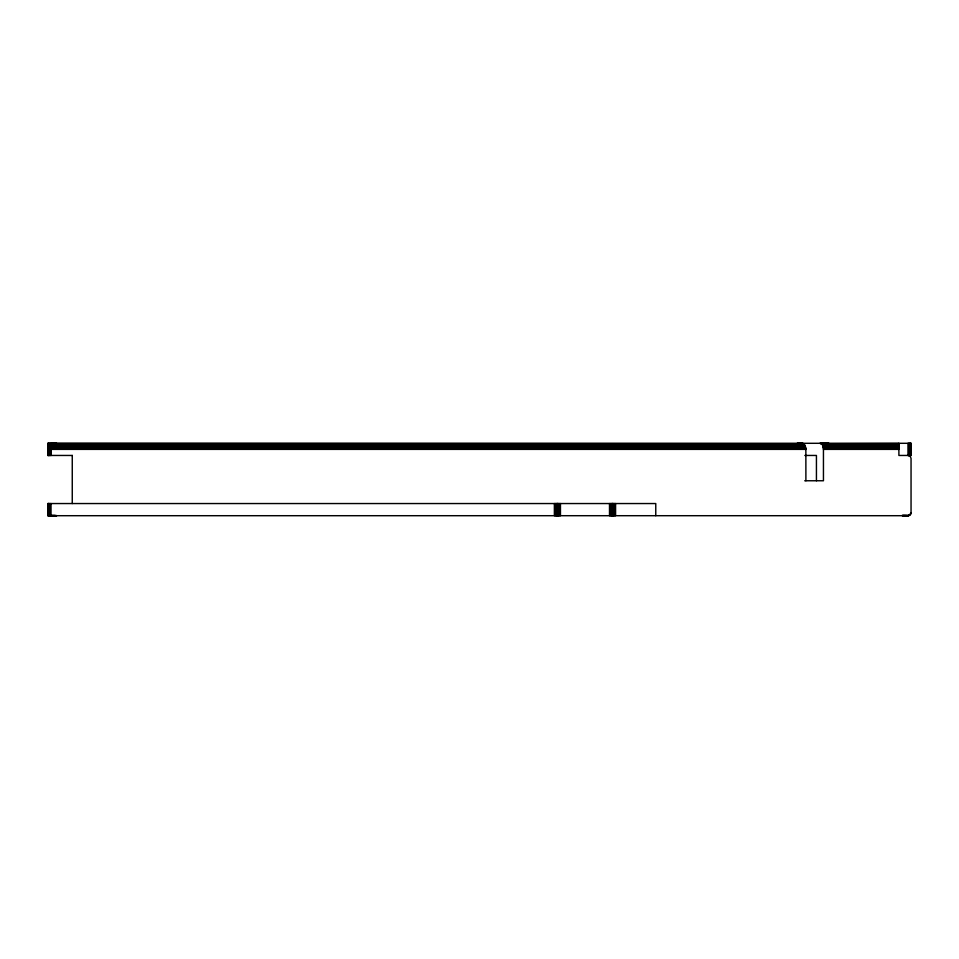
<?xml version="1.0" encoding="UTF-8"?>
<svg xmlns="http://www.w3.org/2000/svg" width="959" height="959" viewBox="0 0 959 959"><rect width="100%" height="100%" fill="white"/><g stroke="black" fill="none" stroke-linecap="round" stroke-linejoin="round"><path stroke-width="1.44" d="M655.764 515.702L655.764 503.547L47.95 503.547L47.95 514.887M48.429 510.572L48.25 503.547L48.214 513.94L48.489 513.389M72.345 455.453L47.95 455.453L47.95 444.113L803.654 443.705L805.86 448.524L805.896 480.759M49.221 446.81L50.084 448.081L49.676 455.453L49.221 446.81L797.193 446.846L805.368 446.163L56.665 446.091L48.837 446.199L49.089 455.453L48.837 446.199L48.022 444.544L56.665 444.257L804.433 444.425L48.022 444.544L48.022 455.453L48.214 445.06L56.665 444.784M56.665 445.396L48.214 445.06L48.25 455.453L48.489 445.611L56.665 445.396L805.092 445.503L797.193 446.091L797.193 443.358L802.395 443.298L803.654 443.705L47.95 443.502L56.617 443.298M50.527 448.728L50.995 455.453L50.527 448.728L50.312 455.453L50.084 448.081L56.665 447.661L805.764 447.685L797.193 448.512L50.527 448.728L50.084 448.081L56.665 448.512L56.665 446.846L65.38 446.091M908.005 443.298L908.005 455.453L910.391 456.592L911.05 458.486L911.05 512.669L910.163 514.815L908.005 515.702L47.95 515.702L48.022 503.547M910.978 513.341L908.688 515.63L902.335 515.642L908.916 515.57C892.661 513.88 911.122 519.287 911.05 512.669M56.665 448.512L50.995 449.375L805.896 449.375M797.193 447.661L805.596 446.894L797.193 446.846M49.676 455.453L49.64 447.445L56.665 446.846L48.837 446.199L48.609 455.453L48.489 445.611L56.665 446.091L56.665 443.537L47.95 443.753L56.665 443.849M797.193 445.396L804.781 444.928L797.193 444.784M797.193 444.257L804.05 444.017L797.193 443.849M898.895 443.849L821.599 444.017L819.933 443.298M828.708 444.257L821.599 444.017L898.895 444.257M828.708 444.784L821.983 444.425L898.895 444.784M898.895 443.537L821.204 443.705L828.708 443.849M828.708 445.396L822.331 444.928L898.895 445.396M898.895 446.091L822.642 445.503L823.146 446.894L828.708 446.846L828.708 443.358L820.784 443.478L828.708 443.537M828.708 446.091L822.918 446.163L828.708 446.846L898.895 446.846M797.193 443.537L802.815 443.346M828.708 443.298L820.365 443.346L828.708 443.358M828.708 447.661L823.301 447.685L823.146 446.894L828.708 447.661L898.895 447.661M55.214 515.462L47.95 515.498L56.665 515.642L47.95 515.654L56.641 515.702M828.708 448.512L823.301 447.685L823.409 448.524L898.895 448.512M47.95 443.298L911.05 443.298L911.05 455.453L898.895 455.453L898.895 443.298M823.409 448.524L823.445 449.375L898.895 449.375M804.841 455.453L816.433 455.453L816.433 480.759M804.733 480.759L823.445 480.759L823.445 449.375M797.193 448.512L805.86 448.524M47.95 444.113L56.665 444.257M49.64 447.445L56.665 447.661M910.978 443.298L910.978 455.453M910.75 443.298L910.75 455.453M910.391 443.298L910.391 455.453M909.911 443.298L909.911 455.453M909.324 443.298L909.324 455.453M908.688 443.298L908.688 455.453M615.582 503.547L615.582 515.702M614.911 503.547L614.911 515.702M614.263 503.547L614.263 515.702M613.688 503.547L613.688 515.702M613.209 503.547L613.209 515.702M612.849 503.547L612.849 515.702M612.621 503.547L612.549 515.702M612.465 503.547L612.465 515.702M612.25 503.547L612.25 515.702M611.878 503.547L611.878 515.702M611.398 503.547L611.398 515.702M610.823 503.547L610.823 515.702M610.188 503.547L610.188 515.702M609.504 503.547L609.504 515.702M560.452 503.547L560.452 515.702M559.78 503.547L559.78 515.702M559.133 503.547L559.133 515.702M558.558 503.547L558.558 515.702M558.078 503.547L558.078 515.702M557.718 503.547L557.718 515.702M557.419 503.547L557.419 515.702M557.335 503.547L557.335 515.702M557.119 503.547L557.119 515.702M556.759 503.547L556.759 515.702M556.268 503.547L556.268 515.702M555.693 503.547L555.693 515.702M555.057 503.547L555.057 515.702M554.374 503.547L554.374 515.702M72.261 455.453L72.261 503.547M50.995 503.547L50.995 515.702M50.312 503.547L50.312 515.702M49.676 503.547L49.676 515.702M49.089 503.547L49.089 515.702M48.609 503.547L48.609 515.702M48.25 443.298L48.25 455.453M48.25 503.547L48.25 515.702M48.022 443.298L47.95 455.453"/></g></svg>
